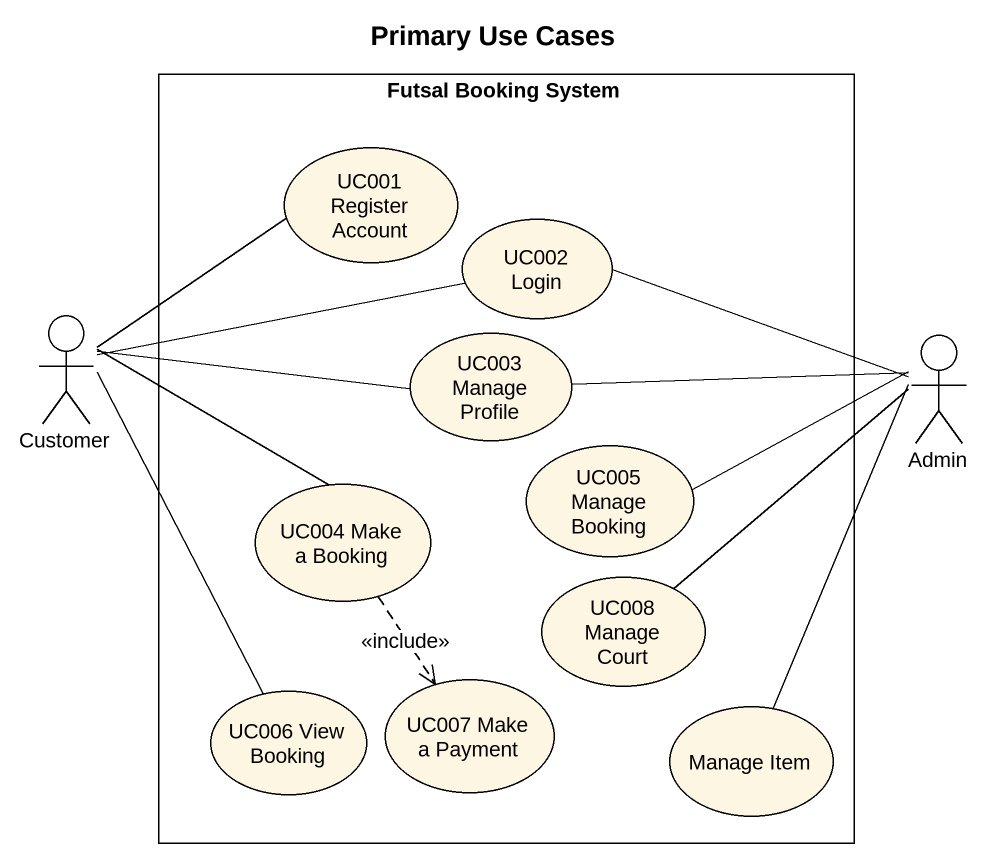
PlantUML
@startuml
title Primary Use Cases
rectangle "Futsal Booking System" as Futsal_Booking_System {
  usecase "UC001 Register Account" as UC001_Register_Account
  usecase "UC002 Login" as UC002_Login
  usecase "UC003 Manage Profile" as UC003_Manage_Profile
  usecase "UC004 Make a Booking" as UC004_Make_a_Booking
  usecase "UC005 Manage Booking" as UC005_Manage_Booking
  usecase "UC008 Manage Court" as UC008_Manage_Court
  usecase "UC006 View Booking" as UC006_View_Booking
  usecase "UC007 Make a Payment" as UC007_Make_a_Payment
  usecase "Manage Item" as Manage_Item
}
actor Customer
actor Admin
Customer -up- UC001_Register_Account
Customer -right- UC002_Login
Customer -right- UC003_Manage_Profile
Customer -right- UC004_Make_a_Booking
Customer -- UC006_View_Booking
Admin -left- UC002_Login
Admin -left- UC003_Manage_Profile
Admin -left- UC005_Manage_Booking
Admin -- UC008_Manage_Court
Admin -- Manage_Item
UC004_Make_a_Booking ..> UC007_Make_a_Payment : <<include>>
@enduml
